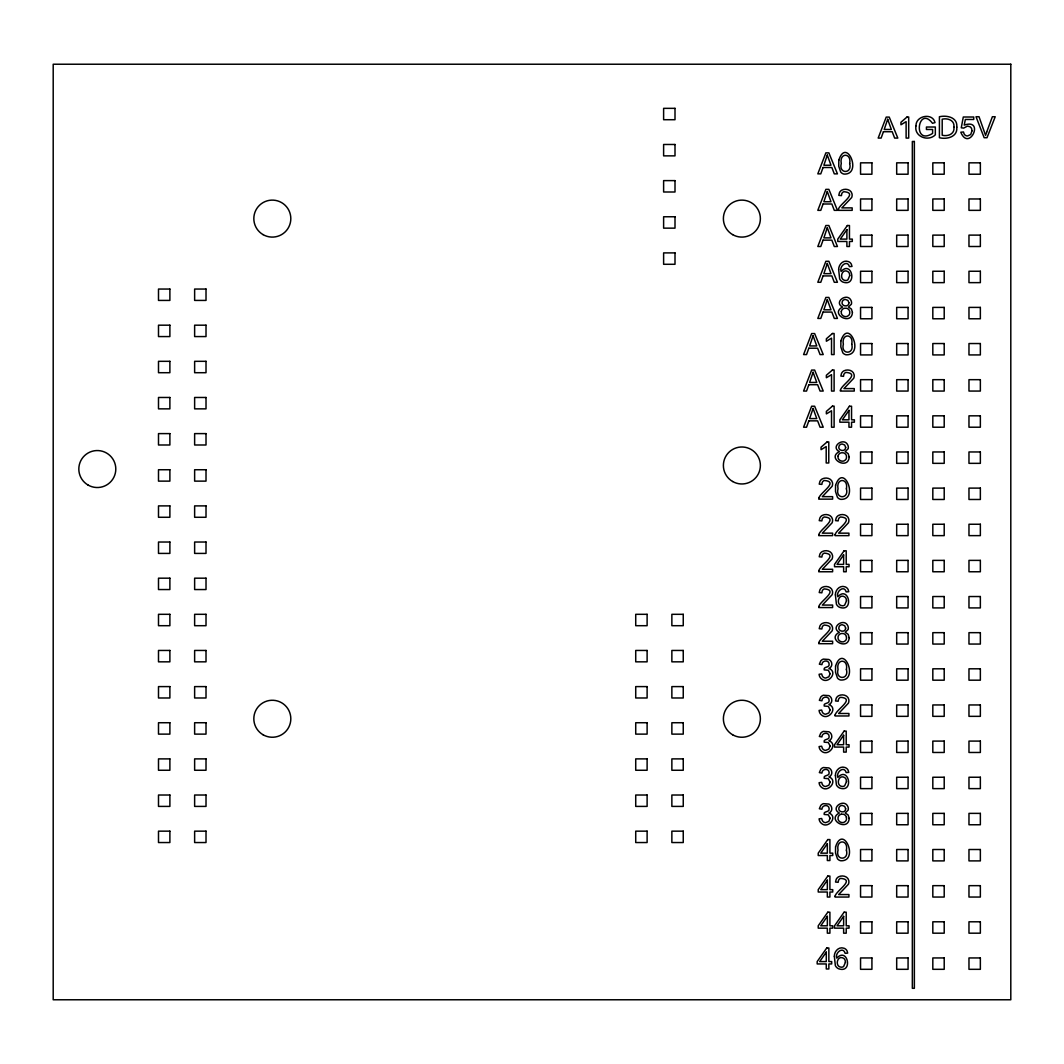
<?xml version="1.0" encoding="UTF-8"?>
<svg xmlns="http://www.w3.org/2000/svg" width="1064" height="1064" viewBox="0 0 1064 1064"><rect width="100%" height="100%" fill="white"/><g stroke="black" fill="none" stroke-linecap="round" stroke-linejoin="round"><path stroke-width="1.5" d="M841.331 814.199L843.1 814.199A4.123 4.123 0 0 1 846.452 817.538M846.465 636.831L846.465 638.6A3.937 3.937 0 0 1 845.348 640.741C842.542 643.654 837.036 640.807 838.073 636.777A3.99 3.99 0 0 1 841.305 633.546L843.1 633.506A4.123 4.123 0 0 1 846.452 636.857M846.465 817.524L846.465 819.293A3.937 3.937 0 0 1 845.348 821.435C842.542 824.347 837.036 821.501 838.073 817.471A3.99 3.99 0 0 1 841.305 814.226M849.671 163.51C852.557 174.084 838.379 174.097 841.278 163.51C839.11 152.431 851.812 152.604 849.671 163.51M846.412 488.775C849.311 499.362 835.12 499.362 838.033 488.775C835.865 477.696 848.567 477.882 846.412 488.775M851.745 344.217C854.645 354.791 840.454 354.804 843.353 344.217C841.185 333.138 853.887 333.311 851.745 344.217M846.412 669.469C849.311 680.056 835.12 680.056 838.033 669.469C835.865 658.39 848.567 658.563 846.412 669.469M846.412 850.189C849.311 860.776 835.12 860.776 838.033 850.189C835.865 839.11 848.567 839.283 846.412 850.189M838.658 269.631L839.656 278.888A6.65 6.65 0 0 0 842.874 282.053C857.704 287.267 851.945 259.722 841.079 271.466C839.07 266.053 847.503 259.43 849.431 266.638L851.998 266.439L851.36 264.258A5.32 5.32 0 0 0 848.301 261.558C843.154 259.683 838.525 264.617 838.658 269.631M835.4 594.896L836.41 604.166A6.65 6.65 0 0 0 839.629 607.318C854.459 612.532 848.7 584.987 837.82 596.731C835.825 591.318 844.257 584.695 846.186 591.903L848.753 591.704L848.114 589.523A5.32 5.32 0 0 0 845.042 586.823C839.908 584.947 835.267 589.882 835.4 594.896M835.4 775.59L836.41 784.86A6.65 6.65 0 0 0 839.629 788.012C854.459 793.225 848.7 765.681 837.82 777.425C835.825 772.012 844.257 765.388 846.186 772.597L848.753 772.398L848.114 770.216A5.32 5.32 0 0 0 845.042 767.516C839.908 765.641 835.267 770.575 835.4 775.59M834.349 956.31L835.346 965.58A6.65 6.65 0 0 0 838.565 968.732C853.408 973.946 847.649 946.401 836.769 958.145C834.761 952.732 843.193 946.109 845.135 953.317L847.689 953.118L847.064 950.937A5.32 5.32 0 0 0 843.991 948.237C838.844 946.361 834.216 951.296 834.349 956.31M915.998 125.818C913.816 136.551 928.234 142.111 935.323 134.796L935.323 127.015L926.438 127.028L926.438 129.489L932.609 129.489L932.609 133.399C912.008 146.486 918.059 104.405 932.503 123.291L935.017 122.599C932.609 112.385 915.678 115.644 915.998 125.818M838.818 160.145L838.751 166.263L840.706 172.036A5.546 5.546 0 0 0 844.031 174.084C862.811 174.868 846.585 136.511 838.818 160.145M840.893 340.852L840.839 346.97L842.781 352.743A5.546 5.546 0 0 0 846.106 354.791C864.886 355.562 848.66 317.205 840.893 340.852M835.572 485.423L835.506 491.528L837.448 497.314A5.546 5.546 0 0 0 840.786 499.349C859.552 500.133 843.326 461.776 835.572 485.423M835.572 666.117L835.506 672.222L837.448 678.007A5.546 5.546 0 0 0 840.786 680.042C859.552 680.827 843.326 642.47 835.572 666.117M835.572 846.838L835.506 852.942L837.448 858.728A5.546 5.546 0 0 0 840.786 860.763C859.552 861.547 843.326 823.19 835.572 846.838M953.903 127.068C954.993 133.998 947.904 136.737 942.199 135.234L942.199 119.208C947.665 117.825 954.9 120.312 953.903 127.068M956.775 127.108C957.919 136.857 946.987 139.65 939.419 137.721L939.419 116.734C946.867 115.032 957.839 117.319 956.775 127.108M818.801 498.218L818.748 499.136L832.62 499.136L832.62 496.649L822.326 496.649L832.075 486.354A6.291 6.291 0 0 0 832.474 482.697C831.609 478.215 825.837 476.991 822.246 478.933A5.52 5.52 0 0 0 819.879 481.513L819.227 484.133L821.874 484.399L822.166 482.644A3.604 3.604 0 0 1 824.307 480.476C839.443 481.726 819.972 492.539 818.801 498.218M838.366 209.448L838.299 210.353L852.171 210.353L852.171 207.879L841.877 207.879L851.626 197.585A6.291 6.291 0 0 0 852.025 193.927C851.16 189.445 845.401 188.222 841.797 190.163A5.52 5.52 0 0 0 839.429 192.744L838.791 195.35L841.438 195.63L841.717 193.861A3.604 3.604 0 0 1 843.872 191.693C859.007 192.956 839.523 203.769 838.366 209.448M818.801 534.713L818.748 535.631L832.62 535.631L832.62 533.157L822.326 533.157L832.075 522.863A6.291 6.291 0 0 0 832.474 519.192C831.609 514.71 825.837 513.486 822.246 515.428A5.52 5.52 0 0 0 819.879 518.022L819.227 520.629L821.874 520.894L822.166 519.139A3.604 3.604 0 0 1 824.307 516.971C839.443 518.221 819.972 529.047 818.801 534.713M818.801 570.863L818.748 571.767L832.62 571.767L832.62 569.293L822.326 569.293L832.075 558.999A6.291 6.291 0 0 0 832.474 555.341C831.609 550.846 825.837 549.636 822.246 551.578A5.52 5.52 0 0 0 819.879 554.158L819.227 556.765L821.874 557.044L822.166 555.275A3.604 3.604 0 0 1 824.307 553.107C839.443 554.371 819.972 565.183 818.801 570.863M818.801 606.64L818.748 607.557L832.62 607.557L832.62 605.07L822.326 605.07L832.075 594.789A6.291 6.291 0 0 0 832.474 591.119C831.609 586.636 825.837 585.413 822.246 587.355A5.52 5.52 0 0 0 819.879 589.935L819.227 592.555L821.874 592.821L822.166 591.065A3.604 3.604 0 0 1 824.307 588.897C839.443 590.148 819.972 600.974 818.801 606.64M818.801 642.776L818.748 643.693L832.62 643.693L832.62 641.22L822.326 641.22L832.075 630.925A6.291 6.291 0 0 0 832.474 627.255C831.609 622.773 825.837 621.549 822.246 623.491A5.52 5.52 0 0 0 819.879 626.084L819.227 628.691L821.874 628.97L822.166 627.201A3.604 3.604 0 0 1 824.307 625.034C839.443 626.297 819.972 637.11 818.801 642.776M840.44 390.156L840.374 391.06L854.246 391.06L854.246 388.586L843.952 388.586L853.7 378.292A6.291 6.291 0 0 0 854.113 374.634C853.235 370.152 847.476 368.929 843.872 370.871A5.52 5.52 0 0 0 841.504 373.451L840.866 376.058L843.513 376.337L843.805 374.568A3.604 3.604 0 0 1 845.947 372.4C861.082 373.663 841.597 384.476 840.44 390.156M835.107 534.713L835.054 535.631L848.926 535.631L848.926 533.157L838.631 533.157L848.38 522.863A6.291 6.291 0 0 0 848.779 519.192C847.915 514.71 842.143 513.486 838.552 515.428A5.52 5.52 0 0 0 836.184 518.022L835.533 520.629L838.179 520.894L838.472 519.139A3.604 3.604 0 0 1 840.613 516.971C855.749 518.221 836.277 529.047 835.107 534.713M835.107 715.048L835.054 715.966L848.926 715.966L848.926 713.492L838.631 713.492L848.38 703.198A6.291 6.291 0 0 0 848.779 699.527C847.915 695.045 842.143 693.821 838.552 695.763A5.52 5.52 0 0 0 836.184 698.356L835.533 700.963L838.179 701.229L838.472 699.474A3.604 3.604 0 0 1 840.613 697.306C855.749 698.556 836.277 709.382 835.107 715.048M835.107 896.127L835.054 897.045L848.926 897.045L848.926 894.558L838.631 894.558L848.38 884.277A6.291 6.291 0 0 0 848.779 880.606C847.915 876.124 842.143 874.901 838.552 876.842A5.52 5.52 0 0 0 836.184 879.423L835.533 882.043L838.179 882.309L838.472 880.553A3.604 3.604 0 0 1 840.613 878.385C855.749 879.635 836.277 890.462 835.107 896.127M849.737 275.629L847.942 279.779A3.511 3.511 0 0 1 845.76 280.524C838.592 280.298 841.531 267.649 847.955 271.653A4.07 4.07 0 0 1 849.444 273.674L849.737 275.629M846.492 600.894L844.696 605.057A3.511 3.511 0 0 1 842.502 605.788C835.346 605.562 838.286 592.914 844.71 596.917A4.07 4.07 0 0 1 846.199 598.952L846.492 600.894M846.492 781.588L844.696 785.737A3.511 3.511 0 0 1 842.502 786.482C835.346 786.256 838.286 773.608 844.71 777.611A4.07 4.07 0 0 1 846.199 779.646L846.492 781.588M845.428 962.308L843.646 966.458A3.511 3.511 0 0 1 841.451 967.203C834.282 966.976 837.222 954.328 843.659 958.332A4.07 4.07 0 0 1 845.135 960.366L845.428 962.308M971.991 130.832L970.701 134.556L967.548 135.953A3.791 3.791 0 0 1 964.011 133.718L963.505 131.989L960.805 132.215C969.144 152.365 985.078 117.918 964.223 125.126L965.354 119.474L973.733 119.474L973.733 117.013L963.292 117.013L961.271 127.8L963.678 128.106L967.509 126.084L970.075 126.802A4.11 4.11 0 0 1 971.671 128.864L971.991 130.832M841.318 311.499C840.281 315.543 845.787 318.375 848.593 315.476A3.937 3.937 0 0 0 849.724 313.335L849.71 311.566A4.017 4.017 0 0 0 848.553 309.371A4.123 4.123 0 0 0 846.346 308.241L844.59 308.241A3.95 3.95 0 0 0 842.449 309.358A3.99 3.99 0 0 0 841.318 311.499M838.073 456.07C837.036 460.1 842.542 462.946 845.348 460.034A3.937 3.937 0 0 0 846.465 457.892L846.465 456.124A4.017 4.017 0 0 0 845.308 453.942A4.123 4.123 0 0 0 843.1 452.798L841.331 452.798A3.99 3.99 0 0 0 838.073 456.07M830.093 673.685L828.843 676.797L825.77 678.061A3.724 3.724 0 0 1 822.259 675.826L821.661 673.938L819.094 674.283L819.32 675.534A6.185 6.185 0 0 0 821.169 678.553C827.845 685.296 838.738 672.049 828.909 668.458L830.159 667.687A4.429 4.429 0 0 0 831.795 664.202L831.609 662.806A5.32 5.32 0 0 0 828.816 659.494L823.376 659.108A5.772 5.772 0 0 0 820.73 660.957L819.346 664.189L821.927 664.641C821.767 660.185 829.109 659.52 829.149 664.149C829.721 668.285 823.164 666.051 824.174 669.881L828.324 670.254L830.093 673.685M830.093 709.821L828.843 712.947L825.77 714.197A3.724 3.724 0 0 1 822.259 711.962L821.661 710.074L819.094 710.419L819.32 711.67A6.185 6.185 0 0 0 821.169 714.689C827.845 721.432 838.738 708.185 828.909 704.594L830.159 703.823A4.429 4.429 0 0 0 831.795 700.351L831.609 698.955A5.32 5.32 0 0 0 828.816 695.63L823.376 695.244A5.772 5.772 0 0 0 820.73 697.106L819.346 700.325L821.927 700.79C821.767 696.335 829.109 695.67 829.149 700.285C829.721 704.421 823.164 702.187 824.174 706.031L828.324 706.39L830.093 709.821M830.093 745.957L828.843 749.083L825.77 750.346A3.724 3.724 0 0 1 822.259 748.098L821.661 746.223L819.094 746.569L819.32 747.819A6.185 6.185 0 0 0 821.169 750.825C827.845 757.568 838.738 744.335 828.909 740.744L830.159 739.959A4.429 4.429 0 0 0 831.795 736.488L831.609 735.091A5.32 5.32 0 0 0 828.816 731.766L823.376 731.394A5.772 5.772 0 0 0 820.73 733.242L819.346 736.474L821.927 736.926C821.767 732.471 829.109 731.806 829.149 736.434C829.721 740.557 823.164 738.323 824.174 742.167L828.324 742.526L830.093 745.957M830.093 782.106L828.843 785.219L825.77 786.482A3.724 3.724 0 0 1 822.259 784.248L821.661 782.359L819.094 782.705L819.32 783.955A6.185 6.185 0 0 0 821.169 786.974C827.845 793.717 838.738 780.471 828.909 776.88L830.159 776.108A4.429 4.429 0 0 0 831.795 772.624L831.609 771.24A5.32 5.32 0 0 0 828.816 767.915L823.376 767.53A5.772 5.772 0 0 0 820.73 769.378L819.346 772.61L821.927 773.076C821.767 768.62 829.109 767.942 829.149 772.57C829.721 776.707 823.164 774.472 824.174 778.316L828.324 778.675L830.093 782.106M830.093 818.243L828.843 821.368L825.77 822.632A3.724 3.724 0 0 1 822.259 820.384L821.661 818.509L819.094 818.841L819.32 820.091A6.185 6.185 0 0 0 821.169 823.11C827.845 829.854 838.738 816.62 828.909 813.016L830.159 812.244A4.429 4.429 0 0 0 831.795 808.773L831.609 807.376A5.32 5.32 0 0 0 828.816 804.052L823.376 803.666A5.772 5.772 0 0 0 820.73 805.528L819.346 808.76L821.927 809.212C821.767 804.756 829.109 804.091 829.149 808.707C829.721 812.843 823.164 810.608 824.174 814.452L828.324 814.811L830.093 818.243M852.424 312.43C851.626 326.169 829.361 313.8 842.595 307.044C833.046 302.189 847.489 291.868 851.147 300.713A5.307 5.307 0 0 1 851.373 304.198L848.474 307.044L851.413 309.079L852.424 312.43M849.178 456.988C848.38 470.727 826.116 458.358 839.35 451.602C829.8 446.76 844.244 436.44 847.902 445.284A5.307 5.307 0 0 1 848.128 448.769L845.228 451.602L848.168 453.636L849.178 456.988M849.178 637.695C848.38 651.434 826.116 639.065 839.35 632.309C829.8 627.467 844.244 617.147 847.902 625.991A5.307 5.307 0 0 1 848.128 629.476L845.228 632.309L848.168 634.344L849.178 637.695M849.178 818.389C848.38 832.128 826.116 819.759 839.35 813.002C829.8 808.148 844.244 797.827 847.902 806.685A5.307 5.307 0 0 1 848.128 810.156L845.228 813.002L848.168 815.037L849.178 818.389M848.926 302.814C848.886 307.908 840.294 306.233 842.316 301.458A3.365 3.365 0 0 1 845.494 299.476L847.942 300.434L848.926 302.814M845.667 447.385C845.641 452.479 837.049 450.803 839.07 446.016A3.365 3.365 0 0 1 842.249 444.034L844.696 445.005L845.667 447.385M845.667 628.093C845.641 633.186 837.049 631.511 839.07 626.723A3.365 3.365 0 0 1 842.249 624.741L844.696 625.712L845.667 628.093M845.667 808.786C845.641 813.88 837.049 812.204 839.07 807.416A3.365 3.365 0 0 1 842.249 805.435L844.696 806.406L845.667 808.786M827.3 155.078L823.869 165.239L830.984 165.239L827.3 155.078M827.3 191.573L823.869 201.734L830.984 201.734L827.3 191.573M827.3 227.723L823.869 237.884L830.984 237.884L827.3 227.723M827.3 263.5L823.869 273.661L830.984 273.661L827.3 263.5M813.082 335.785L809.638 345.946L816.753 345.946L813.082 335.785M827.3 299.636L823.869 309.81L830.984 309.81L827.3 299.636M813.082 372.28L809.638 382.442L816.753 382.442L813.082 372.28M813.082 408.43L809.638 418.591L816.753 418.591L813.082 408.43M887.669 119.288L884.224 129.462L891.339 129.462L887.669 119.288M986.714 131.976L985.583 135.407L979.026 116.734L976.021 116.734L984.16 137.721L987.006 137.721L995.212 116.734L992.38 116.734L986.714 131.976M823.071 167.5L820.77 173.858L817.817 173.858L825.877 152.87L828.869 152.87L837.448 173.858L834.296 173.858L831.849 167.5L823.071 167.5M823.071 203.995L820.77 210.353L817.817 210.353L825.877 189.365L828.869 189.365L837.448 210.353L834.296 210.353L831.849 203.995L823.071 203.995M823.071 240.145L820.77 246.502L817.817 246.502L825.877 225.515L828.869 225.515L837.448 246.502L834.296 246.502L831.849 240.145L823.071 240.145M823.071 275.922L820.77 282.279L817.817 282.279L825.877 261.292L828.869 261.292L837.448 282.279L834.296 282.279L831.849 275.922L823.071 275.922M883.426 131.723L881.125 138.081L878.172 138.081L886.232 117.093L889.225 117.093L897.817 138.081L894.651 138.081L892.204 131.723L883.426 131.723M808.84 348.207L806.539 354.565L803.586 354.565L811.646 333.577L814.638 333.577L823.23 354.565L820.065 354.565L817.618 348.207L808.84 348.207M823.071 312.071L820.77 318.429L817.817 318.429L825.877 297.441L828.869 297.441L837.448 318.429L834.296 318.429L831.849 312.071L823.071 312.071M808.84 384.703L806.539 391.06L803.586 391.06L811.646 370.073L814.638 370.073L823.23 391.06L820.065 391.06L817.618 384.703L808.84 384.703M808.84 420.852L806.539 427.209L803.586 427.209L811.646 406.222L814.638 406.222L823.23 427.209L820.065 427.209L817.618 420.852L808.84 420.852M907.033 117L900.955 122.267L900.955 124.767L906.116 121.655L906.116 138.081L908.696 138.081L908.696 117L907.033 117M832.447 333.498L826.369 338.764L826.369 341.251L831.529 338.139L831.529 354.565L834.11 354.565L834.11 333.498L832.447 333.498M832.447 369.993L826.369 375.26L826.369 377.747L831.529 374.648L831.529 391.06L834.11 391.06L834.11 369.993L832.447 369.993M832.447 406.129L826.369 411.396L826.369 413.896L831.529 410.784L831.529 427.209L834.11 427.209L834.11 406.129L832.447 406.129M827.114 441.919L821.049 447.186L821.049 449.673L826.196 446.574L826.196 462.986L828.776 462.986L828.776 441.919L827.114 441.919M846.891 229.651L840.321 239.107L846.891 239.107L846.891 229.651M848.966 410.358L842.395 419.815L848.966 419.815L848.966 410.358M843.632 554.916L837.062 564.386L843.632 564.386L843.632 554.916M843.632 735.251L837.062 744.72L843.632 744.72L843.632 735.251M827.34 843.699L820.77 853.155L827.34 853.155L827.34 843.699M827.34 880.194L820.77 889.65L827.34 889.65L827.34 880.194M827.34 916.33L820.77 925.8L827.34 925.8L827.34 916.33M843.632 916.33L837.062 925.8L843.632 925.8L843.632 916.33M826.276 952.12L819.706 961.577L826.276 961.577L826.276 952.12M847.356 225.515L837.78 239.107L837.78 241.475L846.891 241.475L846.891 246.502L849.458 246.502L849.458 241.475L852.304 241.475L852.304 239.107L849.458 239.107L849.458 225.515L847.356 225.515M849.431 406.222L839.855 419.815L839.855 422.182L848.966 422.182L848.966 427.209L851.546 427.209L851.546 422.182L854.379 422.182L854.379 419.815L851.546 419.815L851.546 406.222L849.431 406.222M844.111 550.78L834.535 564.386L834.535 566.74L843.632 566.74L843.632 571.767L846.213 571.767L846.213 566.74L849.045 566.74L849.045 564.386L846.213 564.386L846.213 550.78L844.111 550.78M844.111 731.114L834.535 744.72L834.535 747.074L843.632 747.074L843.632 752.102L846.213 752.102L846.213 747.074L849.045 747.074L849.045 744.72L846.213 744.72L846.213 731.114L844.111 731.114M827.805 839.562L818.229 853.155L818.229 855.523L827.34 855.523L827.34 860.537L829.907 860.537L829.907 855.523L832.74 855.523L832.74 853.155L829.907 853.155L829.907 839.562L827.805 839.562M827.805 876.058L818.229 889.65L818.229 892.018L827.34 892.018L827.34 897.045L829.907 897.045L829.907 892.018L832.74 892.018L832.74 889.65L829.907 889.65L829.907 876.058L827.805 876.058M827.805 912.194L818.229 925.8L818.229 928.154L827.34 928.154L827.34 933.181L829.907 933.181L829.907 928.154L832.74 928.154L832.74 925.8L829.907 925.8L829.907 912.194L827.805 912.194M844.111 912.194L834.535 925.8L834.535 928.154L843.632 928.154L843.632 933.181L846.213 933.181L846.213 928.154L849.045 928.154L849.045 925.8L846.213 925.8L846.213 912.194L844.111 912.194M826.755 947.984L817.179 961.577L817.179 963.944L826.276 963.944L826.276 968.971L828.856 968.971L828.856 963.944L831.689 963.944L831.689 961.577L828.856 961.577L828.856 947.984L826.755 947.984M1010.8 64.226L53.2 64.226L53.2 999.774L1010.8 999.774L1010.8 64.226M675.002 108.342L663.617 108.342L663.617 119.713L675.002 119.713L675.002 108.342M914.362 141.485L912.34 141.485L912.34 988.31L914.362 988.31L914.362 141.485M675.002 144.478L663.617 144.478L663.617 155.863L675.002 155.863L675.002 144.478M871.921 162.832L860.55 162.832L860.55 174.217L871.921 174.217L871.921 162.832M908.071 162.832L896.686 162.832L896.686 174.217L908.071 174.217L908.071 162.832M944.207 162.832L932.822 162.832L932.822 174.217L944.207 174.217L944.207 162.832M980.356 162.832L968.971 162.832L968.971 174.217L980.356 174.217L980.356 162.832M675.002 180.614L663.617 180.614L663.617 191.999L675.002 191.999L675.002 180.614M871.921 198.968L860.55 198.968L860.55 210.353L871.921 210.353L871.921 198.968M908.071 198.968L896.686 198.968L896.686 210.353L908.071 210.353L908.071 198.968M944.207 198.968L932.822 198.968L932.822 210.353L944.207 210.353L944.207 198.968M980.356 198.968L968.971 198.968L968.971 210.353L980.356 210.353L980.356 198.968M675.002 216.763L663.617 216.763L663.617 228.148L675.002 228.148L675.002 216.763M871.921 235.117L860.55 235.117L860.55 246.502L871.921 246.502L871.921 235.117M908.071 235.117L896.686 235.117L896.686 246.502L908.071 246.502L908.071 235.117M944.207 235.117L932.822 235.117L932.822 246.502L944.207 246.502L944.207 235.117M980.356 235.117L968.971 235.117L968.971 246.502L980.356 246.502L980.356 235.117M675.002 252.9L663.617 252.9L663.617 264.284L675.002 264.284L675.002 252.9M871.921 271.253L860.55 271.253L860.55 282.638L871.921 282.638L871.921 271.253M908.071 271.253L896.686 271.253L896.686 282.638L908.071 282.638L908.071 271.253M944.207 271.253L932.822 271.253L932.822 282.638L944.207 282.638L944.207 271.253M980.356 271.253L968.971 271.253L968.971 282.638L980.356 282.638L980.356 271.253M169.881 289.049L158.496 289.049L158.496 300.42L169.881 300.42L169.881 289.049M206.017 289.049L194.632 289.049L194.632 300.42L206.017 300.42L206.017 289.049M871.921 307.403L860.55 307.403L860.55 318.774L871.921 318.774L871.921 307.403M908.071 307.403L896.686 307.403L896.686 318.774L908.071 318.774L908.071 307.403M944.207 307.403L932.822 307.403L932.822 318.774L944.207 318.774L944.207 307.403M980.356 307.403L968.971 307.403L968.971 318.774L980.356 318.774L980.356 307.403M169.881 325.185L158.496 325.185L158.496 336.57L169.881 336.57L169.881 325.185M206.017 325.185L194.632 325.185L194.632 336.57L206.017 336.57L206.017 325.185M871.921 343.539L860.55 343.539L860.55 354.924L871.921 354.924L871.921 343.539M908.071 343.539L896.686 343.539L896.686 354.924L908.071 354.924L908.071 343.539M944.207 343.539L932.822 343.539L932.822 354.924L944.207 354.924L944.207 343.539M980.356 343.539L968.971 343.539L968.971 354.924L980.356 354.924L980.356 343.539M169.881 361.321L158.496 361.321L158.496 372.706L169.881 372.706L169.881 361.321M206.017 361.321L194.632 361.321L194.632 372.706L206.017 372.706L206.017 361.321M871.921 379.675L860.55 379.675L860.55 391.06L871.921 391.06L871.921 379.675M908.071 379.675L896.686 379.675L896.686 391.06L908.071 391.06L908.071 379.675M944.207 379.675L932.822 379.675L932.822 391.06L944.207 391.06L944.207 379.675M980.356 379.675L968.971 379.675L968.971 391.06L980.356 391.06L980.356 379.675M169.881 397.471L158.496 397.471L158.496 408.855L169.881 408.855L169.881 397.471M206.017 397.471L194.632 397.471L194.632 408.855L206.017 408.855L206.017 397.471M871.921 415.825L860.55 415.825L860.55 427.209L871.921 427.209L871.921 415.825M908.071 415.825L896.686 415.825L896.686 427.209L908.071 427.209L908.071 415.825M944.207 415.825L932.822 415.825L932.822 427.209L944.207 427.209L944.207 415.825M980.356 415.825L968.971 415.825L968.971 427.209L980.356 427.209L980.356 415.825M169.881 433.607L158.496 433.607L158.496 444.991L169.881 444.991L169.881 433.607M206.017 433.607L194.632 433.607L194.632 444.991L206.017 444.991L206.017 433.607M871.921 451.961L860.55 451.961L860.55 463.345L871.921 463.345L871.921 451.961M908.071 451.961L896.686 451.961L896.686 463.345L908.071 463.345L908.071 451.961M944.207 451.961L932.822 451.961L932.822 463.345L944.207 463.345L944.207 451.961M980.356 451.961L968.971 451.961L968.971 463.345L980.356 463.345L980.356 451.961M169.881 469.743L158.496 469.743L158.496 481.127L169.881 481.127L169.881 469.743M206.017 469.743L194.632 469.743L194.632 481.127L206.017 481.127L206.017 469.743M871.921 488.11L860.55 488.11L860.55 499.482L871.921 499.482L871.921 488.11M908.071 488.11L896.686 488.11L896.686 499.482L908.071 499.482L908.071 488.11M944.207 488.11L932.822 488.11L932.822 499.482L944.207 499.482L944.207 488.11M980.356 488.11L968.971 488.11L968.971 499.482L980.356 499.482L980.356 488.11M169.881 505.892L158.496 505.892L158.496 517.277L169.881 517.277L169.881 505.892M206.017 505.892L194.632 505.892L194.632 517.277L206.017 517.277L206.017 505.892M871.921 524.246L860.55 524.246L860.55 535.631L871.921 535.631L871.921 524.246M908.071 524.246L896.686 524.246L896.686 535.631L908.071 535.631L908.071 524.246M944.207 524.246L932.822 524.246L932.822 535.631L944.207 535.631L944.207 524.246M980.356 524.246L968.971 524.246L968.971 535.631L980.356 535.631L980.356 524.246M169.881 542.028L158.496 542.028L158.496 553.413L169.881 553.413L169.881 542.028M206.017 542.028L194.632 542.028L194.632 553.413L206.017 553.413L206.017 542.028M871.921 560.382L860.55 560.382L860.55 571.767L871.921 571.767L871.921 560.382M908.071 560.382L896.686 560.382L896.686 571.767L908.071 571.767L908.071 560.382M944.207 560.382L932.822 560.382L932.822 571.767L944.207 571.767L944.207 560.382M980.356 560.382L968.971 560.382L968.971 571.767L980.356 571.767L980.356 560.382M169.881 578.178L158.496 578.178L158.496 589.549L169.881 589.549L169.881 578.178M206.017 578.178L194.632 578.178L194.632 589.549L206.017 589.549L206.017 578.178M871.921 596.532L860.55 596.532L860.55 607.916L871.921 607.916L871.921 596.532M908.071 596.532L896.686 596.532L896.686 607.916L908.071 607.916L908.071 596.532M944.207 596.532L932.822 596.532L932.822 607.916L944.207 607.916L944.207 596.532M980.356 596.532L968.971 596.532L968.971 607.916L980.356 607.916L980.356 596.532M169.881 614.314L158.496 614.314L158.496 625.698L169.881 625.698L169.881 614.314M206.017 614.314L194.632 614.314L194.632 625.698L206.017 625.698L206.017 614.314M647.112 614.314L635.727 614.314L635.727 625.698L647.112 625.698L647.112 614.314M683.248 614.314L671.863 614.314L671.863 625.698L683.248 625.698L683.248 614.314M871.921 632.668L860.55 632.668L860.55 644.053L871.921 644.053L871.921 632.668M908.071 632.668L896.686 632.668L896.686 644.053L908.071 644.053L908.071 632.668M944.207 632.668L932.822 632.668L932.822 644.053L944.207 644.053L944.207 632.668M980.356 632.668L968.971 632.668L968.971 644.053L980.356 644.053L980.356 632.668M169.881 650.45L158.496 650.45L158.496 661.835L169.881 661.835L169.881 650.45M206.017 650.45L194.632 650.45L194.632 661.835L206.017 661.835L206.017 650.45M647.112 650.45L635.727 650.45L635.727 661.835L647.112 661.835L647.112 650.45M683.248 650.45L671.863 650.45L671.863 661.835L683.248 661.835L683.248 650.45M871.921 668.804L860.55 668.804L860.55 680.189L871.921 680.189L871.921 668.804M908.071 668.804L896.686 668.804L896.686 680.189L908.071 680.189L908.071 668.804M944.207 668.804L932.822 668.804L932.822 680.189L944.207 680.189L944.207 668.804M980.356 668.804L968.971 668.804L968.971 680.189L980.356 680.189L980.356 668.804M169.881 686.599L158.496 686.599L158.496 697.984L169.881 697.984L169.881 686.599M206.017 686.599L194.632 686.599L194.632 697.984L206.017 697.984L206.017 686.599M647.112 686.599L635.727 686.599L635.727 697.984L647.112 697.984L647.112 686.599M683.248 686.599L671.863 686.599L671.863 697.984L683.248 697.984L683.248 686.599M871.921 704.953L860.55 704.953L860.55 716.338L871.921 716.338L871.921 704.953M908.071 704.953L896.686 704.953L896.686 716.338L908.071 716.338L908.071 704.953M944.207 704.953L932.822 704.953L932.822 716.338L944.207 716.338L944.207 704.953M980.356 704.953L968.971 704.953L968.971 716.338L980.356 716.338L980.356 704.953M169.881 722.735L158.496 722.735L158.496 734.12L169.881 734.12L169.881 722.735M206.017 722.735L194.632 722.735L194.632 734.12L206.017 734.12L206.017 722.735M647.112 722.735L635.727 722.735L635.727 734.12L647.112 734.12L647.112 722.735M683.248 722.735L671.863 722.735L671.863 734.12L683.248 734.12L683.248 722.735M871.921 741.089L860.55 741.089L860.55 752.474L871.921 752.474L871.921 741.089M908.071 741.089L896.686 741.089L896.686 752.474L908.071 752.474L908.071 741.089M944.207 741.089L932.822 741.089L932.822 752.474L944.207 752.474L944.207 741.089M980.356 741.089L968.971 741.089L968.971 752.474L980.356 752.474L980.356 741.089M169.881 758.885L158.496 758.885L158.496 770.256L169.881 770.256L169.881 758.885M206.017 758.885L194.632 758.885L194.632 770.256L206.017 770.256L206.017 758.885M647.112 758.885L635.727 758.885L635.727 770.256L647.112 770.256L647.112 758.885M683.248 758.885L671.863 758.885L671.863 770.256L683.248 770.256L683.248 758.885M871.921 777.239L860.55 777.239L860.55 788.624L871.921 788.624L871.921 777.239M908.071 777.239L896.686 777.239L896.686 788.624L908.071 788.624L908.071 777.239M944.207 777.239L932.822 777.239L932.822 788.624L944.207 788.624L944.207 777.239M980.356 777.239L968.971 777.239L968.971 788.624L980.356 788.624L980.356 777.239M169.881 795.021L158.496 795.021L158.496 806.406L169.881 806.406L169.881 795.021M206.017 795.021L194.632 795.021L194.632 806.406L206.017 806.406L206.017 795.021M647.112 795.021L635.727 795.021L635.727 806.406L647.112 806.406L647.112 795.021M683.248 795.021L671.863 795.021L671.863 806.406L683.248 806.406L683.248 795.021M871.921 813.375L860.55 813.375L860.55 824.76L871.921 824.76L871.921 813.375M908.071 813.375L896.686 813.375L896.686 824.76L908.071 824.76L908.071 813.375M944.207 813.375L932.822 813.375L932.822 824.76L944.207 824.76L944.207 813.375M980.356 813.375L968.971 813.375L968.971 824.76L980.356 824.76L980.356 813.375M169.881 831.157L158.496 831.157L158.496 842.542L169.881 842.542L169.881 831.157M206.017 831.157L194.632 831.157L194.632 842.542L206.017 842.542L206.017 831.157M647.112 831.157L635.727 831.157L635.727 842.542L647.112 842.542L647.112 831.157M683.248 831.157L671.863 831.157L671.863 842.542L683.248 842.542L683.248 831.157M871.921 849.511L860.55 849.511L860.55 860.896L871.921 860.896L871.921 849.511M908.071 849.511L896.686 849.511L896.686 860.896L908.071 860.896L908.071 849.511M944.207 849.511L932.822 849.511L932.822 860.896L944.207 860.896L944.207 849.511M980.356 849.511L968.971 849.511L968.971 860.896L980.356 860.896L980.356 849.511M871.921 885.66L860.55 885.66L860.55 897.045L871.921 897.045L871.921 885.66M908.071 885.66L896.686 885.66L896.686 897.045L908.071 897.045L908.071 885.66M944.207 885.66L932.822 885.66L932.822 897.045L944.207 897.045L944.207 885.66M980.356 885.66L968.971 885.66L968.971 897.045L980.356 897.045L980.356 885.66M871.921 921.796L860.55 921.796L860.55 933.181L871.921 933.181L871.921 921.796M908.071 921.796L896.686 921.796L896.686 933.181L908.071 933.181L908.071 921.796M944.207 921.796L932.822 921.796L932.822 933.181L944.207 933.181L944.207 921.796M980.356 921.796L968.971 921.796L968.971 933.181L980.356 933.181L980.356 921.796M871.921 957.946L860.55 957.946L860.55 969.317L871.921 969.317L871.921 957.946M908.071 957.946L896.686 957.946L896.686 969.317L908.071 969.317L908.071 957.946M944.207 957.946L932.822 957.946L932.822 969.317L944.207 969.317L944.207 957.946M980.356 957.946L968.971 957.946L968.971 969.317L980.356 969.317L980.356 957.946M732.631 734.772A18.5 18.5 0 0 0 760.374 718.759A18.5 18.5 0 0 0 732.631 702.732A18.5 18.5 0 0 0 732.631 734.772M732.631 481.5A18.5 18.5 0 0 0 760.374 465.487A18.5 18.5 0 0 0 732.631 449.46A18.5 18.5 0 0 0 732.631 481.5M732.631 234.625A18.5 18.5 0 0 0 760.374 218.612A18.5 18.5 0 0 0 732.631 202.586A18.5 18.5 0 0 0 732.631 234.625M263.074 734.772A18.5 18.5 0 0 0 290.818 718.759A18.5 18.5 0 0 0 263.074 702.732A18.5 18.5 0 0 0 263.074 734.772M263.074 234.625A18.5 18.5 0 0 0 290.818 218.612A18.5 18.5 0 0 0 263.074 202.586A18.5 18.5 0 0 0 263.074 234.625M88.059 485.051A18.5 18.5 0 0 0 115.803 469.038A18.5 18.5 0 0 0 88.059 453.025A18.5 18.5 0 0 0 88.059 485.051"/></g></svg>
